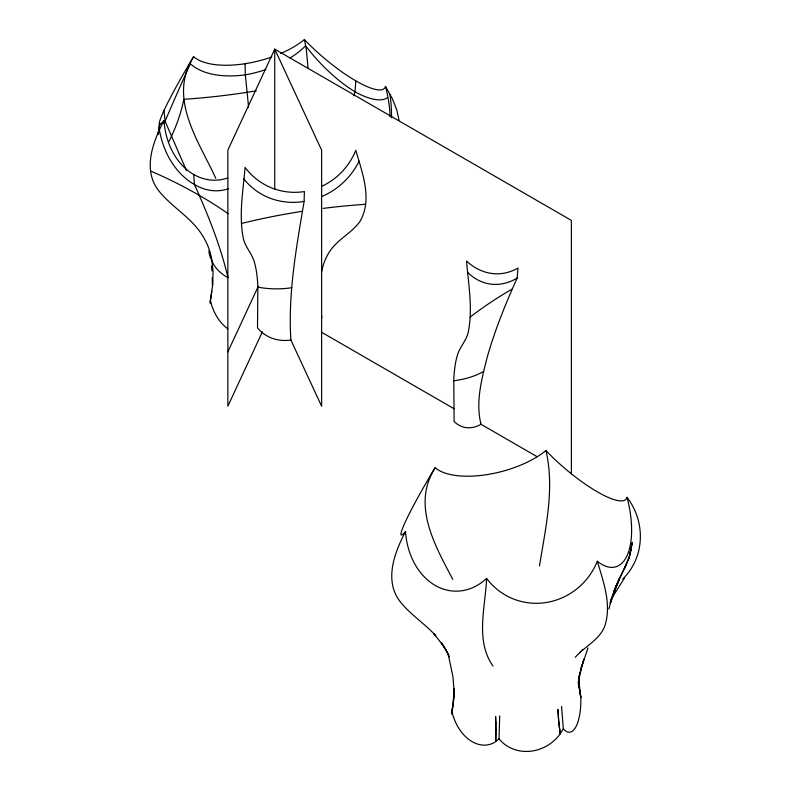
<?xml version="1.0" encoding="UTF-8"?>
<svg xmlns="http://www.w3.org/2000/svg" width="791" height="791" viewBox="0 0 791 791"><rect width="100%" height="100%" fill="white"/><g stroke="black" fill="none" stroke-linecap="round" stroke-linejoin="round"><path stroke-width="1.19" d="M499.685 715.885L499.032 738.814L495.255 741.909A39.332 27.814 75 0 1 451.958 711.633L454.242 695.872L454.4 689.742M304.12 201.448L304.406 191.58A65.96 63.715 -62.7 0 1 245.062 167.425C243.134 191.244 238.516 215.725 243.539 239.455C245.932 248.038 252.754 254.573 254.692 263.363A107.101 22.632 -81.2 0 1 257.846 285.778L257.51 327.84A39.332 35.842 -37.4 0 0 290.89 340.011C287.875 293.491 296.427 247.138 304.12 201.448A69.618 65 -47.2 0 1 243.846 178.914M280.429 53.62A65.96 28.624 -14.8 0 0 304.406 39.55A65.96 16.255 40.4 0 0 355.802 80.84L355.011 91.786L353.824 95.81M578.735 679.904L579.002 676.325L578.379 684.255M517.146 278.086L517.947 268.06A65.96 51.346 88.7 0 1 466.552 261.03C468.47 284.859 473.097 309.34 468.074 333.06C465.681 341.653 458.859 348.188 456.921 356.978A107.101 22.632 81.2 0 0 453.767 379.393L454.103 421.445A39.332 27.814 -75 0 0 481.007 424.292C475.322 401.818 481.867 378.543 487.355 356.672C495.067 329.699 505.657 303.645 517.146 278.086A69.618 50.664 -81.8 0 1 467.768 272.519M159.386 123.139L158.487 133.669A69.618 1.236 -64.5 0 1 159.456 130.189A69.618 52.275 80.1 0 0 194.457 184.481C207.964 214.668 220.491 245.536 228.016 277.819A59.404 34.29 0 0 1 211.869 260.575L210.347 257.382A59.404 34.29 0 0 1 208.923 250.816M622.725 579.091C645.041 557.24 645.852 521.744 627.006 497.331A65.96 16.255 40.4 0 1 597.334 491.814A65.96 16.255 40.4 0 1 545.938 450.524A65.96 28.624 -14.8 0 1 486.594 474.679A65.96 28.624 -14.8 0 1 435.198 467.659A65.96 5.171 -59.3 0 0 405.526 521.487A65.96 5.171 -59.3 0 0 405.526 531.592A65.96 51.346 -88.7 0 0 435.198 585.429A65.96 51.346 -88.7 0 0 486.594 578.399C485.526 607.004 474.926 640.591 493.03 666.091M211.81 291.147L210.139 302.399A39.332 2.155 -69.1 0 0 210.762 302.805M452.946 705.631L453.332 702.121M578.923 679.113L579.635 673.922L578.32 682.831L580.713 670.471L579.951 673.655L583.916 659.012L580.574 669.937L587.99 647.938M210.179 302.172L212.71 284.898L213.056 271.125L211.711 259.141A107.101 84.469 -24.9 0 0 199.935 231.743C188.387 215.636 170.411 205.808 158.299 190.236C142.4 169.205 153.078 141.292 163.994 120.618A65.96 5.171 -59.3 0 1 163.994 110.513A65.96 5.171 -59.3 0 1 193.666 56.685A65.96 28.624 -14.8 0 0 271.807 56.982M539.492 565.98C545.493 527.973 554.887 488.868 545.938 450.524M451.958 711.633L451.671 713.373A39.332 2.155 -69.1 0 0 452.284 713.779M629.369 556.073L632.385 542.3L628.885 558.664L615.991 586.487L618.641 580.93L615.339 588.168L610.207 602.969L619.333 578.725L613.598 591.965L616.673 584.737L610.316 603.325L612.105 596.859L608.892 609.03M157.943 134.332L159.911 124.039M628.885 558.664L631.109 549.804M629.063 557.131L624.425 568.462L626.709 563.657L618.068 581.098M612.511 595.653L617.88 582.413L614.716 589.809M227.857 351.857L258.252 286.372M262.375 331.844L227.857 406.218L227.857 150.142L274.734 49.131L571.369 220.392L571.369 474.007M405.526 531.592C394.61 552.266 383.932 580.179 399.831 601.219C410.045 614.469 424.599 623.367 435.752 635.727L433.804 633.621L444.255 647.107L448.626 654.839L441.457 642.727L446.431 650.647L449.061 656.866L448.467 654.928M193.666 56.685C167.366 98.035 198.581 140.788 215.795 178.272M435.198 467.659C411.33 504.945 435.07 545.563 452.798 579.398M611.166 599.281L624.336 578.142M578.626 678.925L580.861 698.324A39.332 13.902 85.9 0 1 563.34 728.867L559.85 734.374A39.332 35.842 -37.4 0 1 499.032 738.814M575.205 657.301L582.937 649.401M579.734 652.674C588.504 644.705 599.598 638.357 604.443 626.976C612.125 605.313 603.503 582.186 597.334 561.264A65.96 29.92 74.1 0 0 627.006 555.757A65.96 29.92 74.1 0 0 627.006 497.331M321.69 332.309L453.994 408.7M480.671 424.105L537.227 456.753M355.802 80.84A65.96 16.255 40.4 0 0 385.474 86.357L392.336 98.687L396.766 109.909L399.03 120.153M290.702 339.616L321.621 406.218L321.621 150.142L274.734 49.131L274.734 189.356M186.508 170.718L165.082 121.171L163.994 110.513M448.181 653.969L452.986 676.977L453.876 688.575M304.406 39.55L306.246 48.983L308.045 67.621M580.821 697.514L579.19 687.389L580.821 697.464M579.18 687.28L578.528 681.605L579.18 687.241M563.34 728.867L561.551 706.314M321.571 315.569L321.808 317.883M248.592 107.181L245.348 74.819L245.062 63.705M211.454 265.994L211.919 270.967M193.666 174.455L194.457 184.481A69.618 50.664 81.8 0 0 228.718 188.594M597.334 561.264A65.96 63.715 -62.7 0 1 545.938 602.554A65.96 63.715 -62.7 0 1 486.594 578.399M483.588 371.434A59.404 34.29 0 0 1 453.718 380.758M470.141 317.092A450.395 260.031 0 0 1 512.331 288.972M321.769 186.31A65.96 63.715 -62.7 0 0 355.802 150.29C362.189 172.695 372.808 199.362 359.974 221.44C351.57 233.286 337.322 239.396 329.501 251.795A107.101 61.836 60 0 0 321.502 272.292M359.124 161.077A69.618 65.594 -42 0 1 322.155 196.346M241.473 223.477A450.395 260.031 0 0 1 302.35 211.306M323.242 208.379A450.395 260.031 0 0 1 365.62 204.276M390.012 94.524A69.618 28.614 82 0 1 391.525 117.829M385.474 86.357A65.96 29.92 74.1 0 1 390.052 116.91M387.234 97.738A69.618 24.897 44.2 0 1 355.011 91.786A69.618 23.295 46.1 0 1 305.623 45.799A69.618 37.632 -18.2 0 1 290.079 58M265.895 69.509A69.618 37.632 -18.2 0 1 245.348 74.819A69.618 38.215 -15.5 0 1 190.344 63.636A69.618 0.959 -66 0 0 165.082 121.171A69.618 1.236 -64.5 0 1 164.014 123.277M256.324 90.817A450.395 260.031 0 0 1 183.848 99.33A450.395 260.031 0 0 1 168.76 141.836M150.587 171.004A450.395 260.031 0 0 1 228.184 213.728M227.838 328.888A39.332 27.814 75 0 1 210.436 300.659M227.788 177.985A65.96 51.346 -88.7 0 1 163.994 120.618M291.839 287.697A59.404 34.29 0 0 1 257.896 287.143M495.947 723.557L495.858 729.836L495.581 716.389L495.987 723.547M495.868 733.534L495.749 741.503L495.848 729.905L495.898 733.524M558.792 722.391L557.912 709.398L558.762 722.41M453.352 701.993L453.935 688.714L453.352 701.993M452.768 706.699L451.71 713.146L452.768 706.709M560.305 733.662L558.772 722.539L560.275 733.702M212.463 281.507L212.403 277.74L212.472 285.057L212.463 281.507"/></g></svg>
